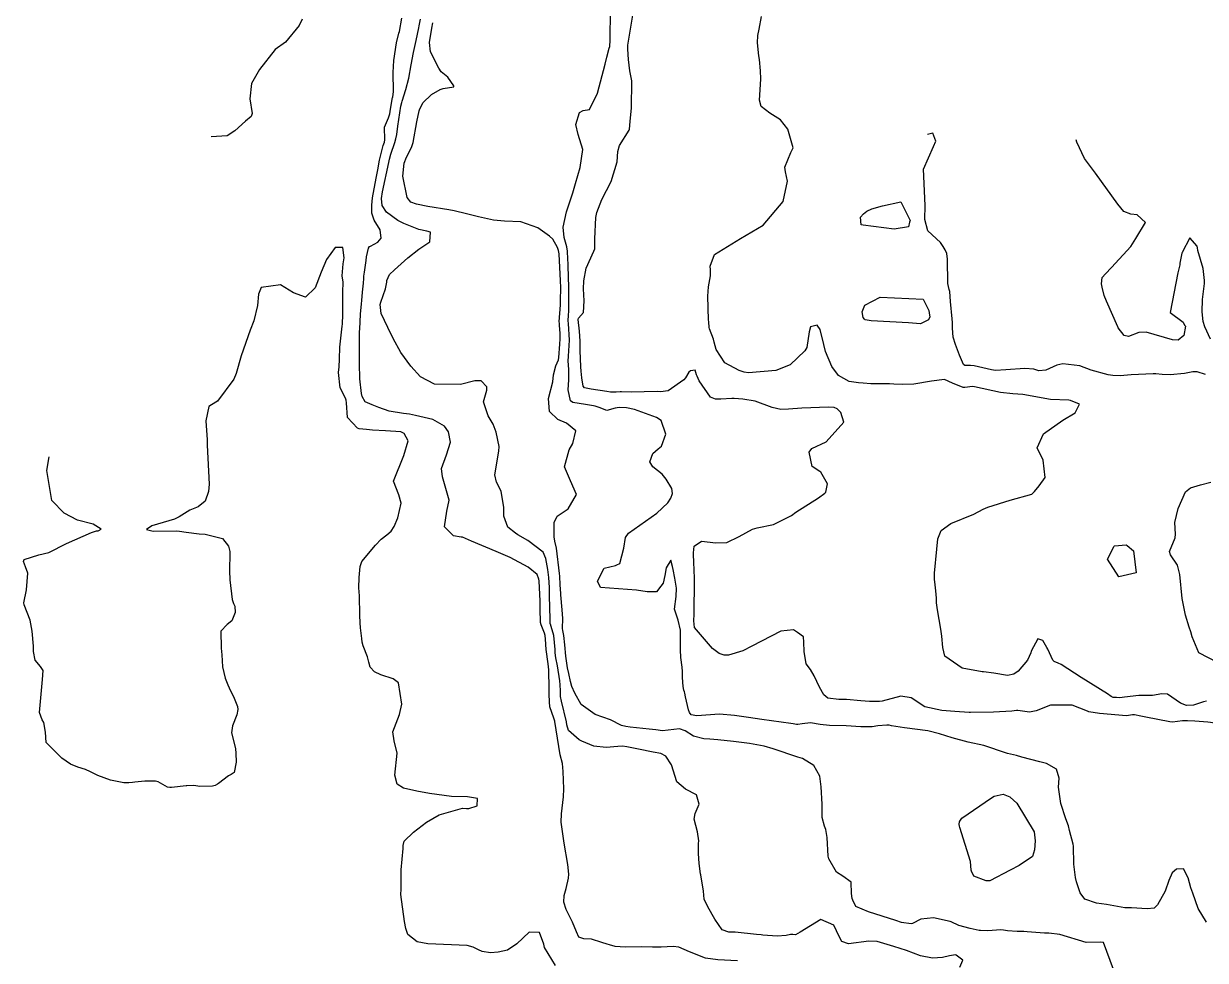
# Model space of a CAD drawing. Header units: feet. Extents: x 1313709 to 1317500, y 405869 to 411659.
# Drawn here: x 1314812 to 1315353, y 410277 to 410706 of the extents above; entities that cross this region are included whole.
import ezdxf

# ---------------------------------------------------------------- set-up
doc = ezdxf.new("R2010")
doc.units = ezdxf.units.FT
doc.layers.add('C-TOPO-MAJR', color=32, linetype='CONTINUOUS')

msp = doc.modelspace()

# ---------------------------------------------------------------- linework, layer by layer
at = {"layer": 'C-TOPO-MAJR'}
for points in [[(1315083.27, 410457.72), (1315084.73, 410458.34), (1315086.58, 410465.35), (1315087.31, 410470.18), (1315088.65, 410472.18), (1315101.57, 410481.44), (1315106.61, 410486.06), (1315108.1, 410488.31), (1315108.82, 410490.45), (1315108.48, 410492.64), (1315105.95, 410497.03), (1315104.02, 410499.3), (1315099.83, 410502.66), (1315098.39, 410504.95), (1315099.74, 410508.77), (1315102.18, 410510.8), (1315103.79, 410512.09), (1315105.81, 410517.61), (1315103.58, 410523.87), (1315101.49, 410525.15), (1315091.43, 410528.82), (1315087.72, 410529.61), (1315084.32, 410529.86), (1315082.58, 410529.45), (1315078.66, 410528.35), (1315075.27, 410529.86), (1315073.43, 410530.41), (1315072.66, 410530.52), (1315068.88, 410531.11), (1315063.09, 410532.03), (1315062.1, 410532.82), (1315061.06, 410537.88), (1315061.26, 410542.49), (1315061.29, 410547), (1315061.11, 410549.41), (1315061.01, 410550.96), (1315061.12, 410553.26), (1315061.63, 410560.71), (1315061.13, 410568.29), (1315061.01, 410569.56), (1315061.01, 410569.98), (1315061.12, 410571.71), (1315061.25, 410574.33), (1315061.27, 410583.19), (1315061.29, 410584.53), (1315061.29, 410584.85), (1315060.99, 410594.57), (1315060.78, 410598.8), (1315060.7, 410600.33), (1315060.65, 410601.4), (1315060.34, 410603.41), (1315059.15, 410607.64), (1315058.76, 410612.33), (1315060.3, 410619.39), (1315063.15, 410628.2), (1315064.32, 410632.34), (1315066.51, 410639.67), (1315067.69, 410648.04), (1315065.63, 410654.81), (1315064.58, 410659.48), (1315066.16, 410664.98), (1315067.93, 410665.84), (1315070.81, 410666.23), (1315074.37, 410673.78), (1315077.94, 410687.12), (1315078.76, 410690.29), (1315079.85, 410694.35), (1315080.03, 410695.19), (1315080.2, 410698.07), (1315080.39, 410711.86)], [(1315145.18, 410420.45), (1315141.03, 410418.31), (1315134.49, 410416.39), (1315133.57, 410416.32), (1315132.47, 410416.36), (1315130.25, 410417.14), (1315127.09, 410419.34), (1315118.93, 410429.05), (1315118.64, 410432.13), (1315118.67, 410435.18), (1315118.84, 410450.85), (1315118.71, 410455.99), (1315118.6, 410458.15), (1315118.37, 410463.22), (1315118.71, 410466.21), (1315122.04, 410468.59), (1315128.72, 410467.81), (1315133.75, 410467.93), (1315139.34, 410470.72), (1315145.4, 410474.1), (1315147.66, 410474.73), (1315155.05, 410476.15), (1315163.27, 410480.36), (1315165.23, 410481.88), (1315175.63, 410488.49), (1315178.62, 410490.61), (1315179.03, 410491.06), (1315179.8, 410494.87), (1315176.72, 410500.15), (1315176.32, 410500.46), (1315172.81, 410502.85), (1315171.43, 410509.37), (1315172.56, 410510.95), (1315179.14, 410514.13), (1315187.35, 410523.02), (1315185.98, 410527.45), (1315184.24, 410529.17), (1315182.79, 410529.84), (1315180.3, 410529.97), (1315168.05, 410529.5), (1315161.92, 410528.97), (1315158.43, 410528.87), (1315154.53, 410529.87), (1315146.66, 410532.68), (1315140.95, 410533.65), (1315137.09, 410533.9), (1315136.05, 410533.89), (1315130.88, 410533.65), (1315128.49, 410533.61), (1315126.19, 410534.49), (1315121, 410542.09), (1315120.04, 410544.11), (1315119.84, 410544.83), (1315119.11, 410546.92), (1315117.03, 410546.52), (1315116.34, 410545.95), (1315114.7, 410543.35), (1315114.05, 410542.49), (1315106.74, 410537.47), (1315103.37, 410537.02), (1315101.83, 410537.06), (1315089.8, 410536.77), (1315085.47, 410536.94), (1315084.85, 410536.92), (1315083.04, 410536.79), (1315080.42, 410536.89), (1315078.65, 410537.1), (1315071.55, 410538.13), (1315068.48, 410538.82), (1315067.86, 410539.54), (1315067.2, 410543.36), (1315066.92, 410546.46), (1315066.74, 410548.5), (1315066.43, 410555.96), (1315066.43, 410560.14), (1315066.13, 410564.73), (1315065.55, 410570.13), (1315065.78, 410570.75), (1315068.06, 410573.33), (1315068.4, 410578.64), (1315068.1, 410584.21), (1315068.24, 410587.76), (1315069.2, 410593.6), (1315072.83, 410601.45), (1315073.2, 410602.44), (1315073.24, 410604.06), (1315073.24, 410607.1), (1315073.71, 410616.88), (1315074.07, 410619.11), (1315076.5, 410625.07), (1315080.74, 410633.31), (1315083.48, 410642.26), (1315083.82, 410647.05), (1315084.53, 410649.8), (1315088.96, 410656.84), (1315089.11, 410657.22), (1315089.38, 410661), (1315090.01, 410666.98), (1315090.14, 410679.39), (1315089.26, 410683.97), (1315088.63, 410689.19), (1315088.3, 410693.89), (1315088.34, 410695.77), (1315089.68, 410704.06), (1315091.28, 410713.12)], [(1314939.22, 410707.76), (1314937.85, 410704.81), (1314931.51, 410697.18), (1314926.75, 410693.72), (1314919.59, 410684.64), (1314915.96, 410678.26), (1314915.17, 410671.18), (1314916.26, 410664.47), (1314915.86, 410663.08), (1314913.2, 410660.91), (1314908.27, 410656.58), (1314904.79, 410654.21), (1314897.39, 410653.72)], [(1315138.65, 410276.28), (1315129.61, 410276.82), (1315123.94, 410277.61), (1315116.55, 410280.45), (1315111.68, 410282.52), (1315109.11, 410282.87), (1315103.61, 410282.54), (1315099.64, 410282.53), (1315094.56, 410282.71), (1315087.05, 410282.62), (1315082.47, 410282.95), (1315079.94, 410283.62), (1315078.84, 410283.96), (1315076.5, 410284.75), (1315071.64, 410286.27), (1315068.21, 410286.4), (1315065.9, 410287.17), (1315064.85, 410289.63), (1315062.92, 410294.1), (1315060.03, 410299.88), (1315059.07, 410303.17), (1315059.14, 410306.22), (1315060.02, 410309.53), (1315061.19, 410314.24), (1315061.31, 410315.99), (1315060.86, 410320.49), (1315059.23, 410330.22), (1315057.87, 410339.82), (1315057.93, 410343.74), (1315058.92, 410351.46), (1315058.98, 410355.16), (1315058.7, 410363.04), (1315058.4, 410366.72), (1315057.4, 410370.74), (1315054.93, 410385.96), (1315054.9, 410386.19), (1315054.45, 410387.55), (1315052.67, 410392.64), (1315052.45, 410394.96), (1315052.36, 410398.53), (1315052.24, 410400.98), (1315052.22, 410409.68), (1315051.89, 410412.45), (1315050.94, 410419.02), (1315050.68, 410423.75), (1315050.54, 410425.41), (1315050.23, 410426.45), (1315048.57, 410430.3), (1315048.32, 410431.27), (1315048.12, 410437.51), (1315048.23, 410439.36), (1315048.24, 410441.15), (1315047.76, 410450.4), (1315047.64, 410451.23), (1315046.82, 410453.23), (1315042.68, 410456.66), (1315034.5, 410461.08), (1315027.96, 410463.83), (1315016.68, 410468.59), (1315012.59, 410470.34), (1315011.94, 410470.45), (1315008.53, 410471.05), (1315004.33, 410475.15), (1315005.38, 410482.32), (1315006.53, 410487.35), (1315003.44, 410498.01), (1315002.98, 410501.89), (1315005.24, 410508.13), (1315007.13, 410513.97), (1315006.14, 410518.71), (1315004.33, 410521.3), (1314999, 410524.31), (1314991.09, 410526.18), (1314988.36, 410526.69), (1314985.53, 410527.11), (1314978.93, 410528.16), (1314974.34, 410529.86), (1314971.27, 410530.96), (1314967.99, 410532.34), (1314966.56, 410534.79), (1314966.27, 410536.25), (1314965.55, 410542.98), (1314965.38, 410549.98), (1314965.39, 410551.39), (1314965.41, 410558.93), (1314965.47, 410564.59), (1314965.51, 410565.71), (1314965.91, 410572.55), (1314966.27, 410577.35), (1314966.42, 410578.82), (1314966.82, 410582.64), (1314967.18, 410586.69), (1314967.39, 410588.9), (1314967.47, 410590.02), (1314967.65, 410591.8), (1314968.4, 410597.15), (1314968.65, 410598.87), (1314969.53, 410602.8), (1314970.03, 410603.52), (1314970.52, 410603.76), (1314973.86, 410605.47), (1314975.3, 410607.43), (1314974.89, 410611.11), (1314972.13, 410615.56), (1314971.14, 410618.85), (1314971.08, 410622.51), (1314971.4, 410625.91), (1314973.09, 410634.78), (1314973.78, 410638.61), (1314974.54, 410643.1), (1314976.33, 410649.74), (1314976.87, 410651.3), (1314977.05, 410652.46), (1314976.93, 410658.17), (1314978.76, 410662.52), (1314979.24, 410664.33), (1314979.56, 410666.43), (1314980.58, 410671.79), (1314980.61, 410671.93), (1314981.06, 410674.52), (1314980.8, 410683.29), (1314981.12, 410688.81), (1314982.41, 410696.86), (1314983.48, 410701.31), (1314983.68, 410702.03), (1314984.82, 410708.18)], [(1315240.43, 410273.41), (1315241.74, 410276.68), (1315238.7, 410278.98), (1315238.38, 410279.04), (1315235.64, 410278.69), (1315232.43, 410277.84), (1315227.92, 410277.53), (1315222.42, 410278.57), (1315216.04, 410281.03), (1315210.15, 410282.92), (1315202.51, 410285.15), (1315198.8, 410285.27), (1315189.47, 410284.12), (1315186.4, 410285.26), (1315185.19, 410287.54), (1315182.69, 410292.61), (1315176.68, 410295.2), (1315167.26, 410289.41), (1315165.14, 410288.29), (1315163.85, 410288.36), (1315162.91, 410288.34), (1315160.87, 410287.91), (1315156.72, 410287.7), (1315150.11, 410288.15), (1315149.42, 410288.19), (1315147.32, 410288.35), (1315137.54, 410289.4), (1315134.56, 410289.52), (1315131.48, 410290.5), (1315128.21, 410295.49), (1315125, 410301), (1315123.34, 410304.58), (1315123.01, 410308.21), (1315121.75, 410315.66), (1315121.66, 410316.12), (1315121.05, 410320.89), (1315120.71, 410325.55), (1315120.75, 410330.05), (1315120.81, 410331.27), (1315120.28, 410335.45), (1315118.68, 410341.17), (1315119.21, 410343.82), (1315121.08, 410348.07), (1315119.75, 410352.44), (1315114.76, 410354.96), (1315110.83, 410358.31), (1315108.31, 410366.12), (1315105.82, 410370.14), (1315103.38, 410371.35), (1315099.87, 410371.99), (1315093.26, 410373.29), (1315087.84, 410374.4), (1315085.89, 410374.66), (1315083.74, 410374.56), (1315078.37, 410374.12), (1315072.74, 410374.7), (1315067.21, 410376.89), (1315066, 410377.59), (1315061.15, 410381.81), (1315060.46, 410384.38), (1315060.27, 410385.82), (1315057.89, 410395.31), (1315057.54, 410397.35), (1315057.54, 410400.06), (1315057.4, 410402.78), (1315057.15, 410404.67), (1315056.08, 410411.4), (1315055.38, 410415.19), (1315055.06, 410417.35), (1315054.98, 410418.91), (1315054.49, 410425.41), (1315053.29, 410429.5), (1315052.86, 410430.49), (1315052.8, 410430.74), (1315052.75, 410432.34), (1315052.75, 410432.85), (1315052.46, 410443.56), (1315052.4, 410447.34), (1315052.19, 410451.88), (1315051.66, 410455.6), (1315050.73, 410460.64), (1315049.51, 410463.6), (1315042.53, 410468.87), (1315037.97, 410471.51), (1315036.91, 410472.18), (1315033.39, 410475.01), (1315031.57, 410480.07), (1315031.53, 410483.92), (1315030.24, 410491.51), (1315028.16, 410495.58), (1315027.4, 410498.98), (1315029.27, 410509.73), (1315029.36, 410511.89), (1315028.08, 410518.52), (1315026.65, 410522.15), (1315024.4, 410525.98), (1315022.25, 410532.46), (1315023.7, 410537.69), (1315023.76, 410539.25), (1315021.11, 410541.95), (1315018.24, 410542.01), (1315011.71, 410540.33), (1314999.83, 410540.51), (1314993.33, 410543.89), (1314988.86, 410548.66), (1314984.38, 410555.03), (1314980.85, 410561.34), (1314978.47, 410566.42), (1314975.41, 410572.87), (1314974.87, 410576.95), (1314975.13, 410578.12), (1314977.26, 410584.18), (1314977.88, 410587.22), (1314977.97, 410587.96), (1314979.14, 410590.77), (1314981.41, 410592.86), (1314987.52, 410598.35), (1314992.55, 410602.26), (1314997.56, 410605.76), (1314997.95, 410610.17), (1314996.19, 410610.6), (1314992.66, 410611.28), (1314985.73, 410614.04), (1314983.01, 410615.43), (1314977.84, 410619.21), (1314975.81, 410622.38), (1314975.54, 410625.55), (1314975.98, 410628.54), (1314978.8, 410642.03), (1314979.12, 410643.57), (1314979.72, 410645.78), (1314981.54, 410651.24), (1314982.03, 410652.82), (1314982.45, 410654.92), (1314982.97, 410658.74), (1314984.37, 410667.8), (1314984.74, 410669.49), (1314984.93, 410670.18), (1314986.57, 410675.45), (1314987.98, 410680.68), (1314989.08, 410686.81), (1314990.1, 410692.41), (1314991.35, 410697.87), (1314992.61, 410703.77), (1314992.76, 410704.6), (1314993.32, 410707.67)], [(1315310.89, 410272.34), (1315306.24, 410284.7), (1315304.84, 410284.81), (1315298.35, 410284.79), (1315286.18, 410288.41), (1315281.18, 410289.07), (1315279.28, 410289.02), (1315271.32, 410289.66), (1315269.75, 410289.8), (1315266.7, 410289.81), (1315262.21, 410290.04), (1315260.49, 410290.44), (1315259.21, 410290.55), (1315253.32, 410290.13), (1315249.86, 410290.2), (1315249.3, 410290.29), (1315245.13, 410291.19), (1315239.91, 410292.46), (1315236.5, 410294.13), (1315235.96, 410294.39), (1315228.38, 410296.03), (1315222.57, 410295.42), (1315218.77, 410293.4), (1315218.17, 410293.27), (1315213.7, 410293.93), (1315211.05, 410294.76), (1315198.62, 410298.78), (1315192.72, 410301.25), (1315191.38, 410304.08), (1315191.12, 410304.92), (1315190.83, 410307.22), (1315190.66, 410312.36), (1315186.8, 410315.09), (1315183.97, 410316.93), (1315180.39, 410323.09), (1315180.09, 410324.21), (1315179.64, 410332.86), (1315179.1, 410336.55), (1315178.43, 410338.05), (1315177.4, 410341.92), (1315177.33, 410348.03), (1315176.93, 410356.1), (1315176.29, 410360.87), (1315173.62, 410365.86), (1315168.29, 410368.98), (1315166.27, 410369.56), (1315154.85, 410373.42), (1315150.77, 410374.62), (1315144.08, 410375.88), (1315136.81, 410376.85), (1315129.59, 410377.56), (1315125.88, 410377.91), (1315123.09, 410378.03), (1315118.37, 410379.32), (1315114.63, 410381.69), (1315112, 410382.6), (1315104.25, 410381.73), (1315101.14, 410382.08), (1315098.04, 410382.48), (1315089.39, 410383.42), (1315087.38, 410383.62), (1315085.4, 410384.08), (1315080.38, 410386.68), (1315073.37, 410389.11), (1315066.92, 410393.69), (1315063.99, 410398.98), (1315062.71, 410402.05), (1315062.08, 410404.25), (1315061.35, 410408.01), (1315060.76, 410410.58), (1315059.87, 410415.91), (1315059.46, 410421.14), (1315059.08, 410425.41), (1315058.57, 410427.58), (1315058.41, 410428.56), (1315058.56, 410433.14), (1315058.3, 410437.1), (1315057.69, 410443.98), (1315057.63, 410444.64), (1315057.31, 410448.57), (1315057.17, 410452.59), (1315057.09, 410453.81), (1315055.6, 410465.29), (1315054.91, 410468.63), (1315054.55, 410470.62), (1315054.52, 410477.1), (1315055.94, 410480.05), (1315060.93, 410483.34), (1315064.83, 410489.95), (1315062.1, 410496.28), (1315059.31, 410502.58), (1315061.42, 410510.44), (1315063.08, 410513.25), (1315064.53, 410519.06), (1315060.28, 410522.61), (1315056.23, 410524.27), (1315052.42, 410527.92), (1315052, 410533.97), (1315053.95, 410541.49), (1315054.22, 410544.7), (1315055.28, 410548.92), (1315056.55, 410551.62), (1315056.73, 410552.72), (1315057.24, 410558.74), (1315057.4, 410561.21), (1315057.3, 410563.79), (1315057.07, 410567.35), (1315056.96, 410568.46), (1315056.95, 410569.03), (1315057.44, 410576.76), (1315057.53, 410579.7), (1315057.62, 410583.75), (1315057.64, 410584.72), (1315057.56, 410587.89), (1315056.88, 410600.25), (1315056.63, 410601.78), (1315056.19, 410603.05), (1315053.96, 410606.9), (1315052.51, 410608.35), (1315047.13, 410612.12), (1315039.3, 410614.89), (1315031.83, 410615.15), (1315026.83, 410615.56), (1315019.93, 410617.11), (1315014.42, 410618.51), (1315008.83, 410619.83), (1315006.37, 410620.28), (1314996.68, 410621.93), (1314991.5, 410622.89), (1314988.95, 410623.88), (1314987.3, 410625.99), (1314985.23, 410635.82), (1314985.89, 410641.73), (1314986.92, 410644.5), (1314989.3, 410648.93), (1314990.04, 410651.14), (1314991.7, 410660.68), (1314992.78, 410665.76), (1314992.88, 410666.13), (1314994.47, 410669.32), (1314998.36, 410673.22), (1315002.37, 410675.51), (1315003.74, 410675.95), (1315008.58, 410676.75), (1315008.7, 410677.08), (1315005.86, 410681.09), (1315004.35, 410682.31), (1315002.89, 410683.63), (1315001.71, 410685.24), (1314997.87, 410692.68), (1314997.45, 410697.03), (1314998.57, 410703.49), (1314999.04, 410706.06)], [(1315285.52, 410412.68), (1315283.67, 410413.48), (1315283.08, 410414.12), (1315280.73, 410419.07), (1315280.31, 410419.91), (1315278.41, 410423.14), (1315276.19, 410423.8), (1315273.15, 410418.26), (1315272.94, 410417.49), (1315271.46, 410414.12), (1315267.17, 410409.05), (1315265.23, 410407.63), (1315262.33, 410407.08), (1315256.01, 410408.07), (1315251.25, 410408.73), (1315250.68, 410408.77), (1315241.45, 410410.47), (1315233.59, 410415.92), (1315232.6, 410419.86), (1315232.18, 410425.11), (1315231.79, 410428.29), (1315230.14, 410437.05), (1315229.75, 410440.33), (1315229.71, 410442.52), (1315229.47, 410445.85), (1315228.94, 410449.93), (1315228.85, 410451.02), (1315228.87, 410453.92), (1315229.91, 410464.95), (1315230.41, 410469.6), (1315231.92, 410473.53), (1315236.26, 410476.73), (1315246.87, 410480.87), (1315251.05, 410483.16), (1315253.18, 410484.22), (1315263.42, 410487.34), (1315273.35, 410490.06), (1315274.56, 410491.29), (1315276.7, 410493.88), (1315279.48, 410497.71), (1315278.6, 410505.6), (1315275.8, 410511.37), (1315278.75, 410517.72), (1315287.66, 410523.97), (1315293.25, 410527.42), (1315295.21, 410531.31), (1315291.08, 410533.04), (1315290.37, 410533.13), (1315281.94, 410533.51), (1315269.34, 410535.79), (1315264.73, 410536.13), (1315259.01, 410536.63), (1315247.22, 410539.28), (1315246.01, 410539.39), (1315243.92, 410539.19), (1315242.72, 410538.97), (1315241.99, 410539.02), (1315237.12, 410541.01), (1315233.42, 410542.58), (1315227.48, 410541.84), (1315219.38, 410540.46), (1315214.1, 410540.33), (1315210.14, 410540.55), (1315208.27, 410540.62), (1315204.9, 410540.61), (1315199.66, 410540.69), (1315196.13, 410540.94), (1315193.93, 410541.08), (1315189.78, 410541.65), (1315184.78, 410544.49), (1315181.8, 410548.54), (1315178.94, 410555.51), (1315178.05, 410558.64), (1315176.42, 410565.51), (1315175.11, 410567.59), (1315172.04, 410566.72), (1315171.46, 410564.52), (1315170.3, 410557.34), (1315169.38, 410555.79), (1315162.7, 410549.34), (1315156.16, 410546.77), (1315143.57, 410545.62), (1315141.59, 410545.99), (1315139.4, 410546.82), (1315132.8, 410550.2), (1315128.75, 410556.42), (1315127.91, 410559.67), (1315127.52, 410561.06), (1315125.72, 410565.85), (1315125.62, 410566.48), (1315125.41, 410569), (1315125.33, 410569.92), (1315124.91, 410580.8), (1315125.22, 410585.14), (1315126.27, 410590.08), (1315126.27, 410592.8), (1315126.08, 410594.6), (1315128.1, 410599.85), (1315140, 410607.21), (1315150.28, 410613.3), (1315159.57, 410624.1), (1315161.44, 410633.41), (1315160.54, 410637.68), (1315160.27, 410639.87), (1315163.08, 410646.54), (1315164.06, 410648.76), (1315161.7, 410657.35), (1315158.22, 410661.64), (1315153.41, 410664.61), (1315149.38, 410667.68), (1315148.59, 410670.61), (1315149.13, 410677.81), (1315149.25, 410680.3), (1315149.18, 410683.95), (1315148.66, 410689.16), (1315148.39, 410690.96), (1315147.75, 410696.8), (1315147.87, 410700.21), (1315148.43, 410703.12), (1315149.57, 410708.96)], [(1315353, 410544.88), (1315349.2, 410546.1), (1315347.1, 410546.08), (1315343.36, 410545.37), (1315336.75, 410544.79), (1315333.04, 410544.92), (1315330.17, 410545.17), (1315328.92, 410545.2), (1315325.66, 410545.1), (1315318.85, 410544.7), (1315313.89, 410544.37), (1315310.58, 410544.48), (1315308.43, 410544.75), (1315300.52, 410546.83), (1315295.37, 410548.94), (1315287.6, 410549.86), (1315284.91, 410549.19), (1315279.88, 410546.86), (1315276.69, 410546.67), (1315274.32, 410547.29), (1315270.22, 410547.7), (1315261.45, 410546.98), (1315256.74, 410546.79), (1315254.95, 410547.01), (1315247.02, 410548.83), (1315245.29, 410549.02), (1315242.79, 410549.03), (1315242.06, 410549.54), (1315240.2, 410553.73), (1315238.38, 410558.69), (1315237.31, 410562.08), (1315237, 410566.2), (1315237.01, 410568.68), (1315236.87, 410570.35), (1315236.12, 410578.37), (1315235.78, 410582.88), (1315235.55, 410583.83), (1315234.98, 410586.6), (1315234.77, 410597.69), (1315234.42, 410600.28), (1315233.65, 410601.98), (1315232.83, 410603.52), (1315231.51, 410605.42), (1315225.8, 410610.74), (1315224.46, 410615.98), (1315224.61, 410622.27), (1315223.85, 410638.93), (1315228.38, 410649.32), (1315229.37, 410651.73), (1315228.12, 410655.47), (1315225.67, 410654.89)], [(1315320.99, 410607.14), (1315325.55, 410614.59), (1315321.71, 410618.11), (1315318.76, 410618.29), (1315315.58, 410619.61), (1315312.8, 410622.93), (1315302.56, 410637.16), (1315297.56, 410643.88), (1315294.07, 410651.36), (1315293.78, 410652.4)], [(1315196.15, 410613.33), (1315195.26, 410613.44), (1315194.92, 410617.01), (1315196.26, 410618.57), (1315197.8, 410619.72), (1315200.04, 410620.76), (1315205, 410622.21), (1315213.38, 410624.03), (1315217.61, 410615.41)], [(1315217.44, 410614.69), (1315216.93, 410612.6), (1315210.41, 410611.48), (1315196.15, 410613.33)], [(1315217.61, 410615.41), (1315217.44, 410614.69)], [(1315055.2, 410274.23), (1315050.16, 410282.41), (1315049.79, 410283.99), (1315047.89, 410289.24), (1315043.07, 410289.43), (1315037.53, 410284.07), (1315033.24, 410281.25), (1315028.89, 410280.28), (1315025.43, 410279.99), (1315021.64, 410280.59), (1315019.9, 410281.39), (1315017.45, 410282.64), (1315014.66, 410283.32), (1314996.69, 410284.17), (1314991.79, 410285), (1314987.6, 410288.43), (1314986.7, 410291.14), (1314985.97, 410294.31), (1314984.33, 410306.72), (1314984.48, 410309.23), (1314984.52, 410313.9), (1314984.46, 410318.02), (1314985.37, 410327.72), (1314985.35, 410329.17), (1314985.88, 410331.09), (1314990.11, 410335.33), (1314996.11, 410339.9), (1315001.87, 410343.2), (1315012.53, 410346.2), (1315014.45, 410346.14), (1315015.45, 410346.06), (1315019.3, 410347.41), (1315019.48, 410350.72), (1315014.92, 410351.4), (1315007.63, 410351.63), (1314997.55, 410352.92), (1314991.73, 410354.02), (1314985.61, 410355.39), (1314982.68, 410357.33), (1314981.63, 410361.35), (1314982.6, 410371.45), (1314981.3, 410377.11), (1314980.76, 410381.16), (1314983.71, 410389.13), (1314984.78, 410393.85), (1314983.21, 410403.63), (1314980.86, 410405.49), (1314975.19, 410407.31), (1314972.21, 410408.71), (1314970.29, 410410.84), (1314969.69, 410413.16), (1314969.06, 410415.6), (1314967.07, 410420.59), (1314966.7, 410422.35), (1314966.52, 410424.04), (1314965.92, 410428.83), (1314965.68, 410431.13), (1314965.6, 410434.74), (1314965.48, 410443.47), (1314965.15, 410447.15), (1314965.19, 410451.89), (1314965.75, 410457), (1314966.44, 410459.22), (1314972.78, 410466.72), (1314975.37, 410469.48), (1314978.01, 410471.53), (1314979.97, 410473.09), (1314981.37, 410475.22), (1314982.96, 410479.22), (1314984.51, 410486.04), (1314983.42, 410489.76), (1314980.98, 410496), (1314985.69, 410507.86), (1314987.72, 410514.55), (1314985.89, 410517.96), (1314984.35, 410518.59), (1314977.35, 410519.05), (1314971.33, 410519.35), (1314968.66, 410519.65), (1314965.22, 410520.05), (1314964.57, 410520.27), (1314959.88, 410525.28), (1314959.43, 410532.01), (1314959.31, 410533.16), (1314958.96, 410534.02), (1314956.59, 410538.81), (1314955.82, 410545.86), (1314956.12, 410548.39), (1314956.22, 410551.96), (1314956.35, 410557.44), (1314957.49, 410567.11), (1314957.59, 410568.02), (1314957.75, 410572.43), (1314957.81, 410583.79), (1314957.99, 410586.01), (1314957.94, 410587.23), (1314957.53, 410590.12), (1314957.97, 410595.67), (1314958.4, 410598.37), (1314957.84, 410603.15), (1314954.34, 410603.1), (1314950.37, 410597.65), (1314947.81, 410591.86), (1314945.15, 410584.65), (1314940.75, 410580.31), (1314935.11, 410582.35), (1314929.26, 410586.04), (1314920.32, 410584.78), (1314919.16, 410581.77), (1314918.66, 410576.56), (1314916.94, 410569.44), (1314915.36, 410565.19), (1314911.23, 410553.54), (1314908.96, 410545.33), (1314907.86, 410542.76), (1314900.34, 410532.71), (1314899.6, 410532.22), (1314896.34, 410530.23), (1314895, 410523.69), (1314895.61, 410514.96), (1314895.65, 410512.53), (1314896.5, 410494.63), (1314896.3, 410491.31), (1314894.68, 410486.94), (1314891.46, 410484.27), (1314887.65, 410482.72), (1314882.74, 410479.67), (1314880.65, 410478.59), (1314870.21, 410475.66), (1314867.88, 410473.84), (1314870.84, 410473.17), (1314881.73, 410473.23), (1314882.94, 410473.16), (1314886.04, 410472.69), (1314891.9, 410471.99), (1314894.73, 410471.81), (1314902.72, 410469.75), (1314905.4, 410466.27), (1314906, 410463.79), (1314906.04, 410463.23), (1314905.88, 410455.04), (1314906.01, 410450.8), (1314907.07, 410441.81), (1314907.69, 410440.02), (1314908.3, 410438.87), (1314908.53, 410435.92), (1314906.95, 410432.09), (1314904.84, 410430.44), (1314901.96, 410427.42), (1314902.09, 410419.53), (1314902.3, 410416.54), (1314902.59, 410411.03), (1314903.83, 410405.89), (1314905.03, 410402.7), (1314905.7, 410401.4), (1314908.07, 410396.73), (1314909.45, 410392.8), (1314909.63, 410391.5), (1314909.27, 410388.98), (1314907.29, 410383.96), (1314906.76, 410380.8), (1314908.54, 410373.62), (1314908.67, 410373.01), (1314908.75, 410371.98), (1314908.78, 410371.46), (1314908.93, 410367.35), (1314908, 410362.54), (1314906.59, 410361.64), (1314905.4, 410361.07), (1314900.78, 410357.58), (1314900.32, 410357.25), (1314899.23, 410356.65), (1314898.02, 410356.32), (1314892.28, 410356.23), (1314890.48, 410356.5), (1314889.37, 410356.63), (1314886.38, 410356.51), (1314885.96, 410356.47), (1314879.34, 410355.74), (1314878.58, 410355.7), (1314877.41, 410355.87), (1314873.22, 410358.37), (1314872.02, 410358.7), (1314867.1, 410358.56), (1314862.51, 410358.18), (1314861.38, 410358.08), (1314859.74, 410357.9), (1314857.42, 410357.8), (1314851.34, 410359.14), (1314845.53, 410361.18), (1314842.26, 410362.94), (1314839.92, 410364), (1314836.38, 410365.02), (1314832.98, 410366.48), (1314829.03, 410369.12), (1314821.94, 410376.29), (1314821.61, 410381.05), (1314820.88, 410385.48), (1314820.12, 410386.67), (1314818.89, 410390.12), (1314820.14, 410405.26), (1314820.49, 410409.4), (1314819.31, 410411.09), (1314816.79, 410414.1), (1314816.08, 410418.06), (1314816.06, 410420.44), (1314815.48, 410427.3), (1314814.61, 410432.34), (1314811.78, 410439.45), (1314811.65, 410440.25), (1314812.93, 410446.24), (1314813.47, 410453.84), (1314812.35, 410456.77), (1314811.55, 410459.3), (1314811.84, 410460.24), (1314818.53, 410462.24), (1314823.15, 410463.44), (1314831.25, 410467.54), (1314842.6, 410472.61), (1314844.9, 410473.28), (1314845.73, 410473.38), (1314847.09, 410474.02), (1314843.47, 410476.39), (1314836.23, 410478.17), (1314830.12, 410481.44), (1314824.41, 410487.18), (1314822.19, 410500.92), (1314823.21, 410507.23)], [(1315307.13, 410590.96), (1315309.85, 410593.93), (1315318.78, 410603.53), (1315320.99, 410607.14)], [(1315355.28, 410561.13), (1315352.6, 410566.77), (1315351.89, 410569.27), (1315351.39, 410573.66), (1315351.6, 410579.28), (1315352.45, 410586.6), (1315352.51, 410587.93), (1315351.87, 410593.4), (1315349.5, 410601.73), (1315349.28, 410602.94), (1315349.13, 410603.63), (1315345.72, 410607.52), (1315342.26, 410600.85), (1315342.2, 410600.55)], [(1315342.2, 410600.55), (1315341.28, 410595.85), (1315341.18, 410595.11), (1315340.36, 410591.5), (1315336.77, 410573.35), (1315342.69, 410568.86), (1315343.41, 410567.59)], [(1315307.64, 410578.54), (1315306.5, 410581.18), (1315305.62, 410584.92), (1315305.37, 410586.39), (1315305.59, 410589.28), (1315307.13, 410590.96)], [(1315196.78, 410570.27), (1315196.17, 410570.99), (1315195.61, 410573.56), (1315196.84, 410576.62), (1315203.9, 410580.37), (1315223.63, 410579.44), (1315226.05, 410574.6), (1315226.16, 410574.25)], [(1315313.03, 410566.34), (1315312.74, 410566.72), (1315307.64, 410578.54)], [(1315226.53, 410572.16), (1315226.68, 410571.32), (1315226, 410569.96), (1315222.43, 410568.14), (1315216.98, 410568.6), (1315199.77, 410569.56), (1315197.09, 410569.89), (1315196.78, 410570.27)], [(1315226.16, 410574.25), (1315226.53, 410572.16)], [(1315343.41, 410567.59), (1315343.74, 410567), (1315343.07, 410562.78), (1315340.39, 410560.61), (1315337.92, 410560.75), (1315325.83, 410564.37), (1315322.37, 410564.15), (1315317.64, 410562.38), (1315315.74, 410562.73), (1315313.03, 410566.34)], [(1315358.46, 410412.93), (1315349.94, 410417.4), (1315346.88, 410424.78), (1315346.23, 410426.97), (1315345.43, 410429.22), (1315343.79, 410434.7), (1315342.33, 410442.32), (1315341.23, 410453.32), (1315340.09, 410457.65), (1315336.86, 410462.27), (1315336.43, 410463.89), (1315339.06, 410470.07), (1315339.22, 410471.77), (1315338.95, 410477.17), (1315340.48, 410483.56), (1315343.78, 410491.16), (1315346.07, 410493.05), (1315350.71, 410494.39), (1315355.34, 410495.59)], [(1315317.02, 410466.61), (1315319.96, 410464.07), (1315321.27, 410454.08), (1315313.34, 410452.23), (1315308.13, 410460.32), (1315311.19, 410466.23)], [(1315311.19, 410466.23), (1315311.32, 410466.47)], [(1315311.32, 410466.47), (1315316.68, 410466.91), (1315317.02, 410466.61)], [(1315103.44, 410447.9), (1315101.53, 410445.41), (1315097.18, 410445.3), (1315092.25, 410446.19), (1315075.79, 410447.35), (1315074.39, 410450.27), (1315077.55, 410456.15), (1315082.67, 410457.47), (1315083.27, 410457.72)], [(1315268.86, 410369.69), (1315266.31, 410370.36), (1315262.27, 410371.26), (1315261.85, 410371.39), (1315251.42, 410374.97), (1315244.29, 410376.55), (1315236.94, 410378.41), (1315231.18, 410380.28), (1315225.72, 410381.67), (1315215.08, 410383.1), (1315209.07, 410384.03), (1315207.98, 410384.25), (1315206.98, 410384.33), (1315202.86, 410383.96), (1315200.19, 410383.59), (1315195.12, 410383.51), (1315188.29, 410383.98), (1315180.7, 410384.2), (1315176.48, 410384.59), (1315172.03, 410385.3), (1315168.18, 410384.95), (1315166.15, 410384.63), (1315165.58, 410384.65), (1315164.08, 410384.94), (1315163.02, 410385.11), (1315149.68, 410386.82), (1315143.59, 410387.75), (1315142.62, 410387.91), (1315137.18, 410388.66), (1315130.28, 410389.33), (1315119.94, 410388.62), (1315117.39, 410389.08), (1315116.55, 410390.03), (1315116.2, 410391.25), (1315114.82, 410397.26), (1315114.5, 410398.93), (1315114.29, 410399.59), (1315114.02, 410400.34), (1315113.71, 410401.97), (1315113.43, 410406.13), (1315113.35, 410408.86), (1315113.2, 410410.86), (1315112.69, 410415.32), (1315112.46, 410418.79), (1315112.43, 410422.57), (1315112.43, 410427.85), (1315111.42, 410432.31), (1315109.75, 410437.45), (1315110.5, 410443.26), (1315110.66, 410446.97), (1315109.94, 410451.61), (1315109.04, 410455.6), (1315108.8, 410456.94), (1315108.05, 410459.87), (1315105.89, 410456.41), (1315105.27, 410452.9), (1315104.57, 410449.37), (1315103.44, 410447.9)], [(1315166.02, 410426.69), (1315164.21, 410427.97), (1315158.42, 410427.29), (1315145.18, 410420.45)], [(1315281.9, 410393.43), (1315275.38, 410390.85), (1315272.39, 410390.29), (1315266.98, 410390.99), (1315266.34, 410390.99), (1315264.26, 410390.72), (1315255.89, 410390.25), (1315245.29, 410390.02), (1315244.67, 410390.04), (1315238.14, 410390.55), (1315232.25, 410391.05), (1315224.32, 410392.69), (1315218.06, 410396.84), (1315213.35, 410397.55), (1315204.78, 410395.32), (1315203.61, 410395.16), (1315199.11, 410395.12), (1315195.01, 410395.41), (1315188.52, 410396.02), (1315185.01, 410395.97), (1315179.89, 410396.71), (1315178.19, 410398.12), (1315176.18, 410401.73), (1315173.76, 410406.93), (1315172.01, 410409.75), (1315170.09, 410412.45), (1315170.01, 410412.61), (1315169.16, 410417.84), (1315168.97, 410422.52), (1315168.84, 410424.63), (1315168.8, 410424.73), (1315166.02, 410426.69)], [(1315312.22, 410396.94), (1315310.66, 410397), (1315309.69, 410397.38), (1315308.02, 410398.58), (1315295.95, 410406.09), (1315286.86, 410412.09), (1315285.52, 410412.68)], [(1315353.36, 410395.23), (1315352.01, 410395.01), (1315347.5, 410393.49), (1315344.26, 410393.27), (1315341.53, 410394.3), (1315335.63, 410398.42), (1315333.03, 410398.61), (1315328.74, 410397.95), (1315322.48, 410397.93), (1315315.81, 410397.18), (1315313.76, 410396.88), (1315312.22, 410396.94)], [(1315283.87, 410393.5), (1315282.11, 410393.51), (1315281.9, 410393.43)], [(1315323.35, 410388.46), (1315320.51, 410389.08), (1315319.59, 410388.95), (1315316.81, 410388.52), (1315304.35, 410389.68), (1315299.45, 410390.46), (1315298.85, 410390.65), (1315291.86, 410393.47), (1315283.87, 410393.5)], [(1315336.67, 410385.85), (1315325.63, 410387.96), (1315323.35, 410388.46)], [(1315384.03, 410365.18), (1315381.23, 410370.09), (1315372.74, 410376.01), (1315366.46, 410380.45), (1315360.03, 410384.82), (1315355.23, 410385.53), (1315354.07, 410385.6), (1315348.04, 410386.08), (1315344.74, 410386.33), (1315342.44, 410386.26), (1315337.87, 410385.62), (1315336.67, 410385.85)], [(1315277.15, 410367.51), (1315268.86, 410369.69)], [(1315353.38, 410294), (1315349.68, 410300.24), (1315347.19, 410307.26), (1315346.29, 410309.85), (1315344.98, 410314.42), (1315342.95, 410318.45), (1315339.75, 410318.25), (1315337.76, 410316.58), (1315336.1, 410313.08), (1315334.42, 410308.2), (1315330.97, 410301.99), (1315329.45, 410300.45), (1315326.3, 410300.1), (1315319.1, 410300.63), (1315318.49, 410300.56), (1315316.05, 410300.58), (1315307.59, 410302.2), (1315303, 410302.74), (1315297.67, 410304.59), (1315295.58, 410307.54), (1315295.24, 410308.47), (1315293.93, 410312.48), (1315293.42, 410314.55), (1315292.63, 410320.68), (1315292.51, 410328.84), (1315292.39, 410329.78), (1315290.7, 410336.09), (1315290.16, 410338.2), (1315288.97, 410341.44), (1315286.65, 410348.37), (1315285.67, 410355.89), (1315285.93, 410359.98), (1315284.72, 410364.2), (1315280.16, 410366.71), (1315277.15, 410367.51)], [(1315240.38, 410340.38), (1315241.3, 410341.74), (1315254.95, 410351.03)], [(1315254.95, 410351.03), (1315256.08, 410351.8), (1315260.34, 410352.68)], [(1315260.34, 410352.68), (1315263.31, 410351.42), (1315263.51, 410351.25)], [(1315263.51, 410351.25), (1315266.49, 410348.62), (1315274.48, 410335.41), (1315274.94, 410331.36), (1315274.65, 410327.19), (1315273.75, 410324.08), (1315267.64, 410320.07), (1315263.45, 410317.88)], [(1315240.45, 410337.45), (1315240.26, 410338.08), (1315240.11, 410338.81), (1315240.24, 410340.18), (1315240.38, 410340.38)], [(1315245.84, 410317.43), (1315245.61, 410317.93), (1315245.26, 410321.88), (1315240.45, 410337.45)], [(1315263.45, 410317.88), (1315254.1, 410312.99), (1315252.43, 410313.03), (1315246.89, 410315.15), (1315245.84, 410317.43)]]:
    msp.add_lwpolyline(points, dxfattribs=at)

doc.saveas('drawing.dxf')
